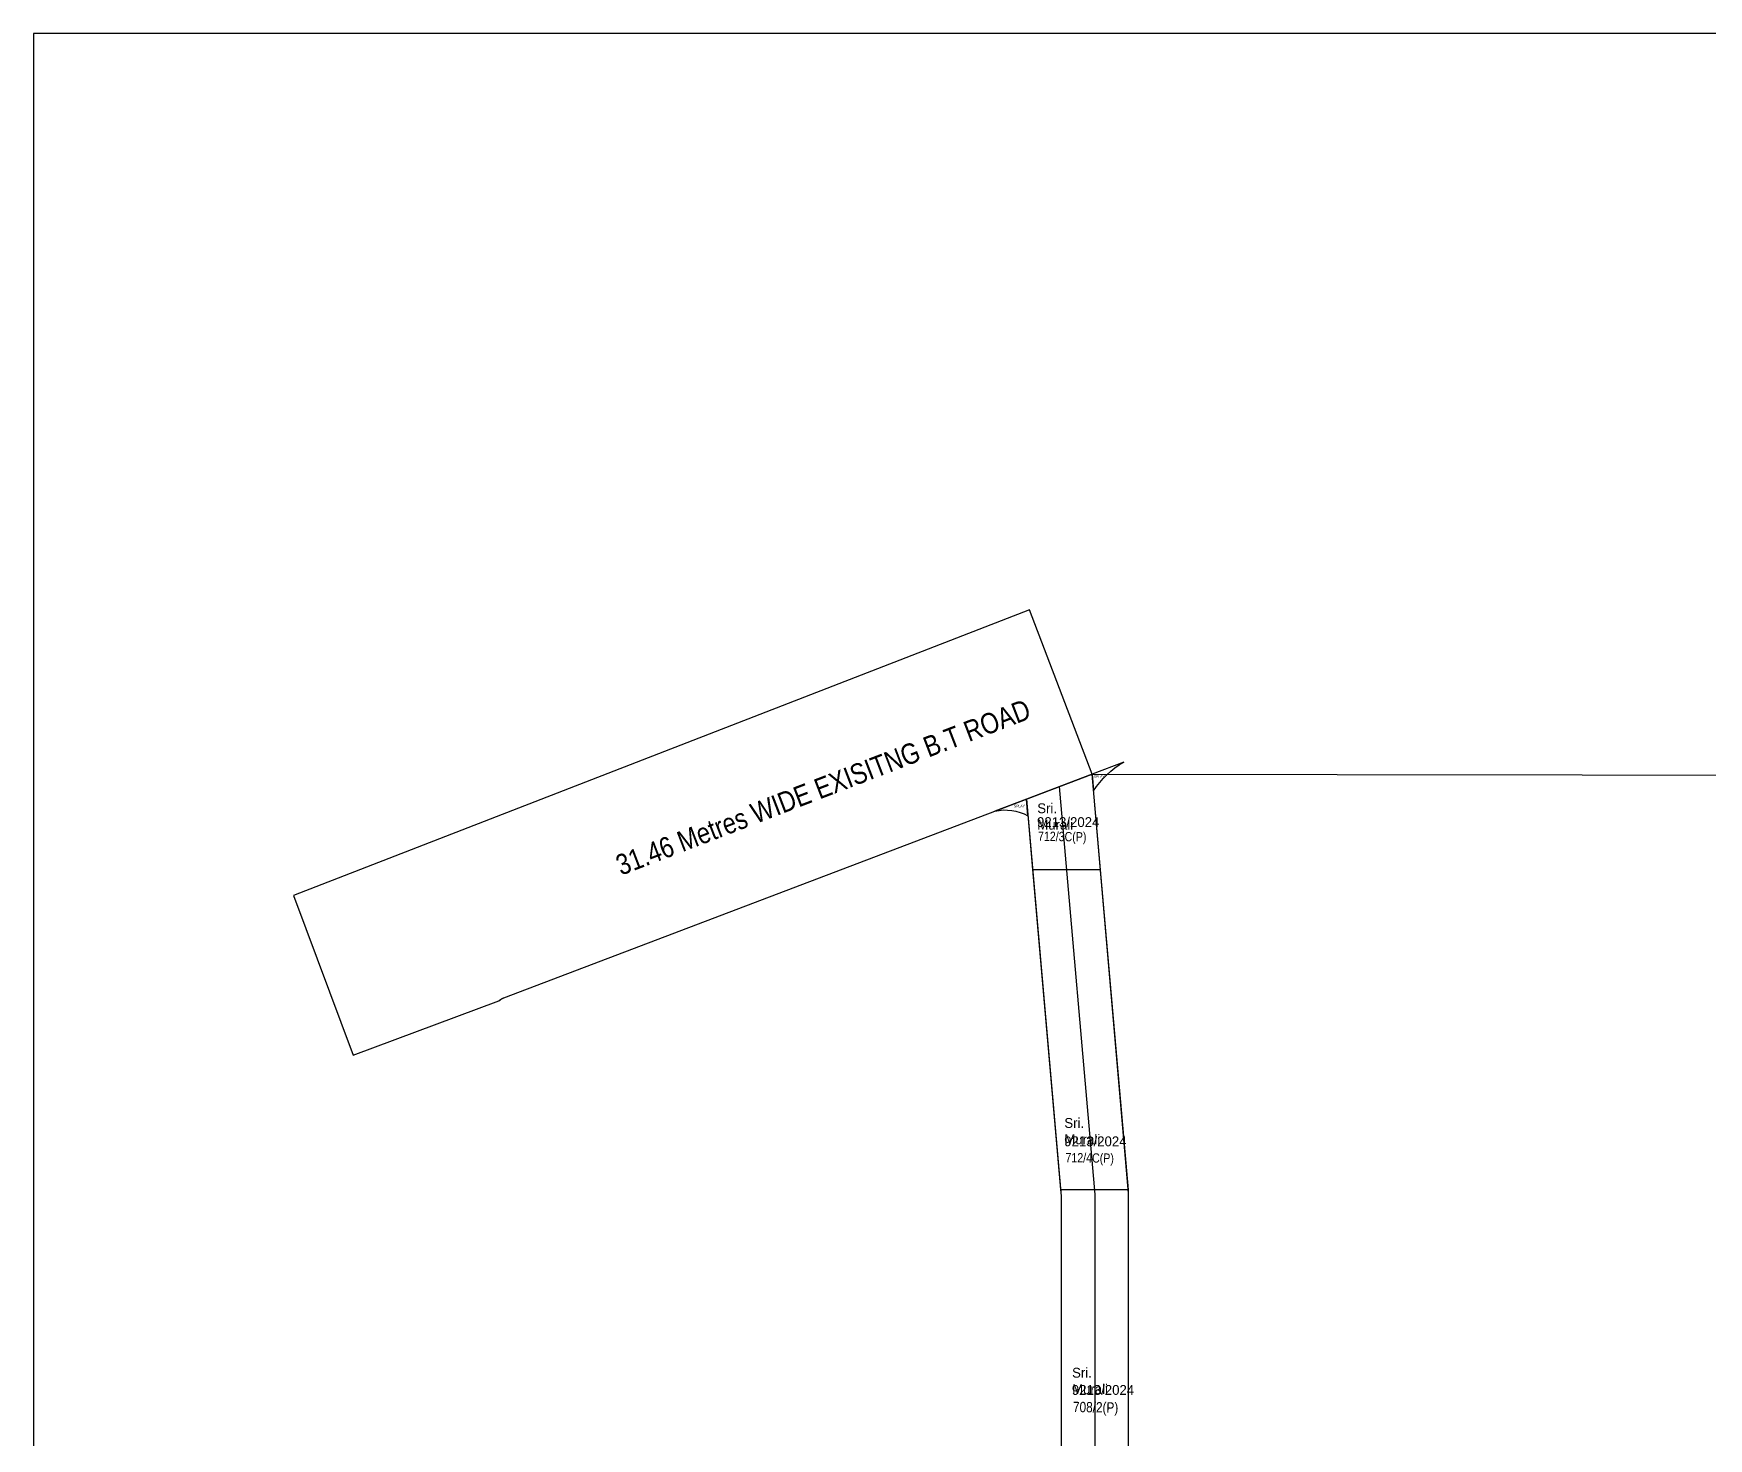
# Model space of a CAD drawing. Header units: millimetres. Extents: x 29397 to 29927, y 26123 to 26652.
# Drawn here: x 29396.8 to 29694.1, y 26402.3 to 26651.6 of the extents above; entities that cross this region are included whole.
import ezdxf

# ---------------------------------------------------------------- set-up
doc = ezdxf.new("R2010")
doc.units = ezdxf.units.MM
doc.header["$LTSCALE"] = 0.3
doc.linetypes.add('CENTER', pattern=[0])
for name, color, linetype in [('_AREATABLE', 7, 'Continuous'), ('_DocNo', 255, 'Continuous'), ('_InternalRoad', 3, 'Continuous'), ('_LandLord', 255, 'Continuous'), ('_LandLord_Sub', 7, 'Continuous'), ('_MainRoad', 20, 'Continuous'), ('_Plot', 7, 'Continuous'), ('_Splay', 90, 'Continuous'), ('_SurveyNo', 8, 'Continuous')]:
    doc.layers.add(name, color=color, linetype=linetype)
doc.layers.add('_SideBoundary', color=1, linetype='Continuous', true_color=0xff0000)
doc.styles.add('PreDCRFont', font='ARIALN.TTF')

# ---------------------------------------------------------------- blocks, each defined once
blk = doc.blocks.new('blkBoundary')
at = {"layer": '_AREATABLE'}
blk.add_lwpolyline([(0, 0), (1, 0), (1, 1), (0, 1)], close=True, dxfattribs=at)

msp = doc.modelspace()

# ---------------------------------------------------------------- linework, layer by layer
at = {"layer": '_InternalRoad'}
msp.add_lwpolyline([(29705.382, 26397.936), (29591.151, 26394.888), (29591.151, 26445.805), (29584.662, 26520.159), (29573.003, 26515.725), (29579.151, 26445.283), (29579.151, 26394.582), (29579.19, 26382.01), (29581.136, 26382.617), (29705.419, 26385.933)], close=True, dxfattribs=at)
at = {"layer": '_InternalRoad', "linetype": 'CENTER'}
msp.add_lwpolyline([(29578.832, 26517.942), (29585.151, 26445.544), (29585.151, 26394.591), (29585.169, 26388.726), (29705.401, 26391.935)], dxfattribs=at)
at = {"layer": '_LandLord_Sub'}
for points in [[(29584.662, 26520.159), (29573.003, 26515.725), (29574.092, 26503.255), (29586.144, 26503.173)], [(29586.144, 26503.173), (29574.092, 26503.255), (29579.051, 26446.434), (29591.099, 26446.402)], [(29591.151, 26445.805), (29591.099, 26446.402), (29579.051, 26446.434), (29579.151, 26445.283), (29579.151, 26394.568), (29591.151, 26394.888)]]:
    msp.add_lwpolyline(points, close=True, dxfattribs=at)
at = {"layer": '_MainRoad'}
msp.add_lwpolyline([(29584.662, 26520.159), (29573.567, 26549.334), (29442.935, 26498.628), (29453.511, 26470.277), (29479.354, 26479.917), (29479.592, 26480.103), (29479.617, 26480.12), (29479.641, 26480.137), (29479.666, 26480.154), (29479.691, 26480.17), (29479.717, 26480.187), (29479.742, 26480.202), (29479.768, 26480.218), (29479.794, 26480.233), (29479.819, 26480.249), (29479.845, 26480.263), (29479.872, 26480.278), (29479.898, 26480.292), (29479.925, 26480.306), (29479.951, 26480.32), (29479.978, 26480.334), (29480.005, 26480.347), (29480.032, 26480.36), (29480.059, 26480.373), (29480.086, 26480.385), (29480.114, 26480.397), (29480.141, 26480.409), (29480.169, 26480.421), (29480.197, 26480.432), (29480.225, 26480.443), (29480.253, 26480.454)], close=True, dxfattribs=at)
at = {"layer": '_Plot'}
msp.add_lwpolyline([(29721.705, 26345.62), (29716.939, 26398.244), (29591.151, 26394.888), (29591.151, 26445.805), (29584.662, 26520.159), (29573.003, 26515.725), (29579.151, 26445.283), (29579.151, 26394.568), (29561.044, 26394.085), (29560.61, 26388.782), (29448.945, 26388.782), (29451.917, 26301.216), (29538.129, 26293.912), (29726.668, 26294.483), (29742.042, 26161.836), (29817.719, 26142.727), (29817.589, 26220.061), (29828.251, 26220.067), (29825.18, 26310.138), (29725.503, 26306.48)], close=True, dxfattribs=at)
at = {"layer": '_SideBoundary'}
msp.add_lwpolyline([(29817.719, 26142.727), (29817.671, 26171.768), (29817.641, 26189.261), (29817.612, 26206.754), (29817.589, 26220.061), (29828.251, 26220.067), (29825.18, 26310.138), (29725.503, 26306.48), (29724.32, 26318.676), (29723.344, 26328.733), (29722.368, 26338.79), (29721.412, 26348.848), (29720.502, 26358.905), (29719.591, 26368.962), (29718.68, 26379.019), (29716.939, 26398.244), (29591.151, 26394.888), (29591.151, 26445.805), (29584.662, 26520.159), (29845.479, 26519.783), (29846.58, 26129.803), (29817.719, 26142.727)], close=True, dxfattribs=at)
at = {"layer": '_Splay'}
for points in [[(29590.27, 26522.292), (29584.662, 26520.159), (29584.923, 26517.17, -0.1185853)], [(29573.003, 26515.725), (29567.395, 26513.593, -0.1869541), (29573.264, 26512.737)]]:
    msp.add_lwpolyline(points, format="xyb", close=True, dxfattribs=at)
at = {"layer": '_SurveyNo'}
for points in [[(29584.662, 26520.159), (29573.003, 26515.725), (29574.092, 26503.255), (29586.144, 26503.173)], [(29586.144, 26503.173), (29574.092, 26503.255), (29579.051, 26446.434), (29591.099, 26446.402)], [(29591.151, 26445.805), (29591.099, 26446.402), (29579.051, 26446.434), (29579.151, 26445.283), (29579.151, 26394.568), (29591.151, 26394.888)]]:
    msp.add_lwpolyline(points, close=True, dxfattribs=at)

# ---------------------------------------------------------------- block references
at = {"layer": '_AREATABLE', "xscale": 459.9299662421108, "yscale": 528.5196624699238}
msp.add_blockref('blkBoundary', (29396.802, 26123.046), dxfattribs=at)

# ---------------------------------------------------------------- texts
at = {"layer": '_DocNo', "char_height": 1.75, "attachment_point": 1, "style": ''}
for insert in [(29574.893, 26512.515), (29579.714, 26455.87), (29581.066, 26411.76)]:
    msp.add_mtext_dynamic_manual_height_columns('9213/2024', width=9.6186, gutter_width=8.75, heights=[0], dxfattribs=dict(at, insert=insert))
at = {"layer": '_LandLord', "char_height": 1.75, "attachment_point": 1, "style": ''}
for insert in [(29574.934, 26514.974), (29579.738, 26459.138), (29581.114, 26414.821)]:
    msp.add_mtext_dynamic_manual_height_columns('Sri. Murali', width=9.6186, gutter_width=8.75, heights=[0], dxfattribs=dict(at, insert=insert))
at = {"layer": '_LandLord_Sub', "lineweight": 30, "style": 'PreDCRFont'}
for s, height, p in [('712/3C(P)', 1.6459, (29575.055, 26508.324)), ('712/4C(P)', 1.6459, (29579.932, 26451.305)), ('708/2(P)', 1.8288, (29581.263, 26406.961))]:
    msp.add_text(s, height=height, rotation=359.14724, dxfattribs=at).set_placement(p)
at = {"layer": '_MainRoad', "lineweight": 30, "style": 'PreDCRFont'}
msp.add_text('31.46 Metres WIDE EXISITNG B.T ROAD', height=3.6576, rotation=21.00832, dxfattribs=at).set_placement((29501.074, 26502.121))
at = {"layer": '_Splay', "lineweight": 30, "style": 'PreDCRFont'}
for p in [(29584.956, 26519.497), (29570.801, 26514.267)]:
    msp.add_text('SPLAY', height=0.4392, dxfattribs=at).set_placement(p)
at = {"layer": '_SurveyNo', "lineweight": 30, "style": 'PreDCRFont'}
for s, height, p in [('712/3C(P)', 1.6459, (29575.055, 26508.324)), ('712/4C(P)', 1.6459, (29579.932, 26451.305)), ('708/2(P)', 1.8288, (29581.263, 26406.961))]:
    msp.add_text(s, height=height, rotation=359.14724, dxfattribs=at).set_placement(p)

doc.saveas('drawing.dxf')
